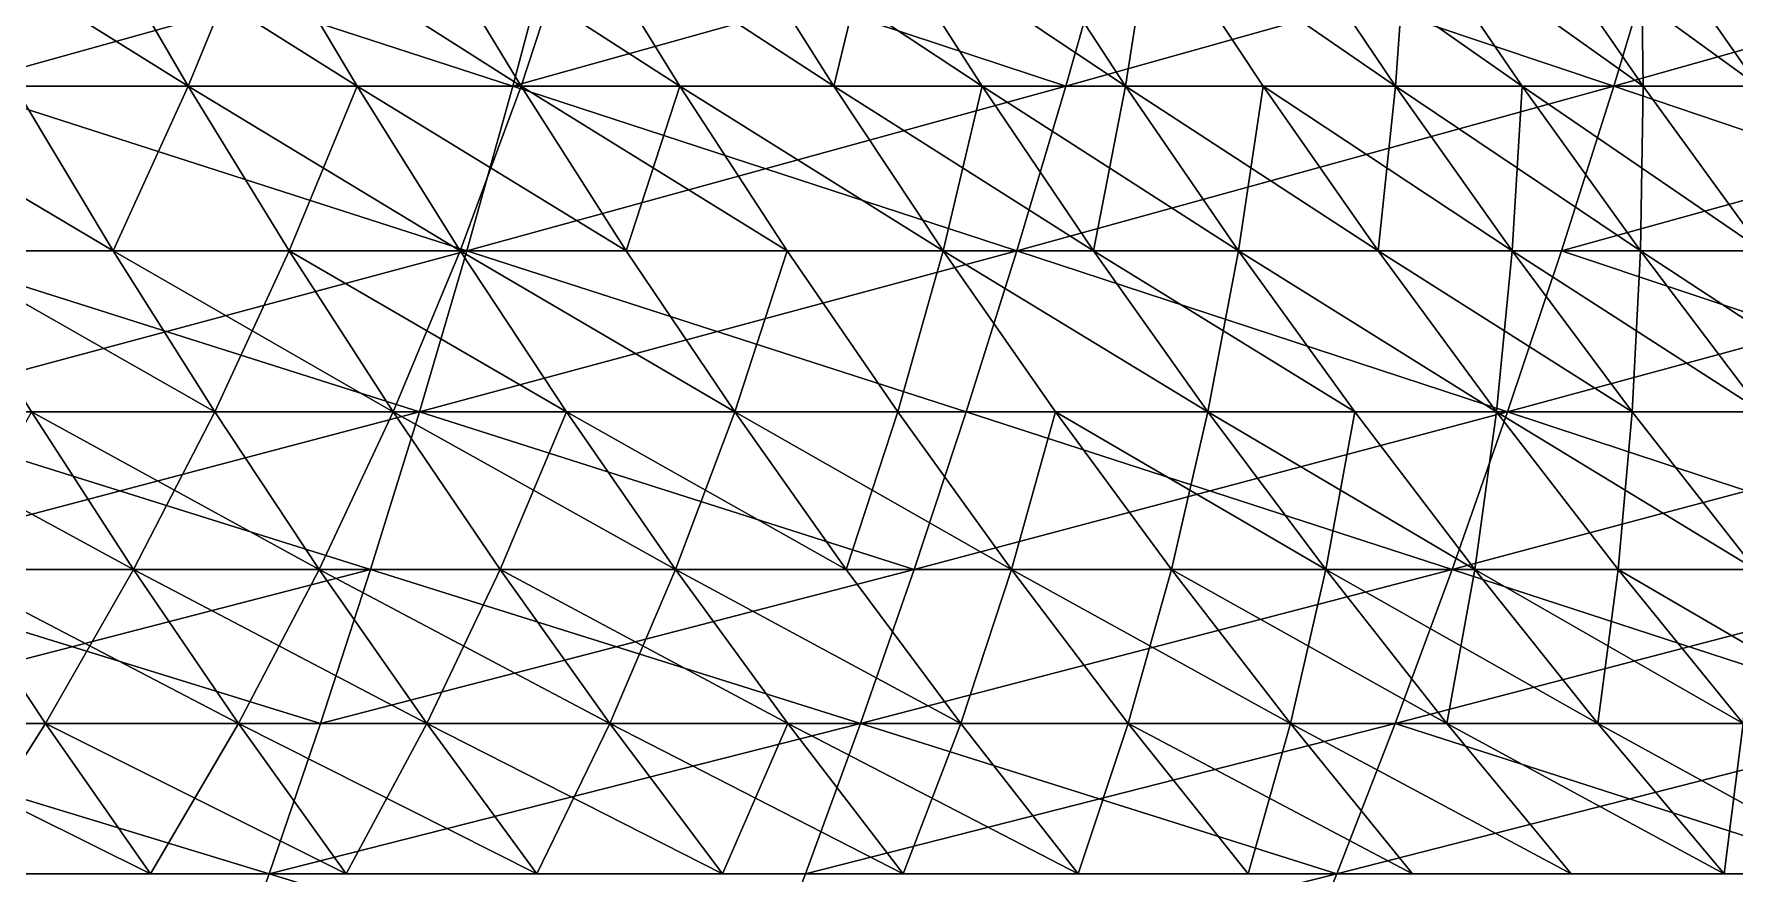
# Model space of a CAD drawing. Header units: millimetres. Extents: x -3250 to 6200, y -3250 to 3250.
# Drawn here: x 4516.2 to 4675.8, y -572.7 to -493.9 of the extents above; entities that cross this region are included whole.
import ezdxf

# ---------------------------------------------------------------- set-up
doc = ezdxf.new("R2010")
doc.units = ezdxf.units.MM
doc.header["$MEASUREMENT"] = 0
doc.layers.add('MESH_3D', color=2, linetype='CONTINUOUS')

msp = doc.modelspace()

# ---------------------------------------------------------------- linework, layer by layer
at = {"layer": 'MESH_3D'}
for points in [[(4505.41, -483.04, 2145.47), (4530.69, -498.79, 2155.16), (4521.51, -483.04, 2163.26)], [(4514.38, -498.79, 2137.15), (4530.69, -498.79, 2155.16), (4505.41, -483.04, 2145.47)], [(4530.69, -498.79, 24544.84), (4505.41, -483.04, 24554.53), (4521.51, -483.04, 24536.74)], [(4530.69, -498.79, 24544.84), (4514.38, -498.79, 24562.85), (4505.41, -483.04, 24554.53)], [(4512.68, -483.04, 678.82), (4561.15, -498.79, 708.75), (4508.78, -498.79, 690.42)], [(4565.34, -483.04, 26002.76), (4512.68, -483.04, 26021.18), (4508.78, -498.79, 26009.58)], [(4565.34, -483.04, 26002.76), (4508.78, -498.79, 26009.58), (4561.15, -498.79, 25991.25)], [(4512.68, -483.04, 678.82), (4565.34, -483.04, 697.24), (4561.15, -498.79, 708.75)], [(4530.69, -498.79, 2155.16), (4537.16, -483.04, 2181.45), (4521.51, -483.04, 2163.26)], [(4546.54, -498.79, 24526.42), (4521.51, -483.04, 24536.74), (4537.16, -483.04, 24518.55)], [(4546.54, -498.79, 24526.42), (4530.69, -498.79, 24544.84), (4521.51, -483.04, 24536.74)], [(4530.69, -498.79, 2155.16), (4546.54, -498.79, 2173.58), (4537.16, -483.04, 2181.45)], [(4537.16, -483.04, 2181.45), (4561.92, -498.79, 2192.39), (4552.35, -483.04, 2200.02)], [(4546.54, -498.79, 2173.58), (4561.92, -498.79, 2192.39), (4537.16, -483.04, 2181.45)], [(4561.92, -498.79, 24507.61), (4537.16, -483.04, 24518.55), (4552.35, -483.04, 24499.98)], [(4561.92, -498.79, 24507.61), (4546.54, -498.79, 24526.42), (4537.16, -483.04, 24518.55)], [(4561.92, -498.79, 2192.39), (4567.08, -483.04, 2218.96), (4552.35, -483.04, 2200.02)], [(4576.83, -498.79, 24488.43), (4561.92, -498.79, 24507.61), (4552.35, -483.04, 24499.98)], [(4576.83, -498.79, 24488.43), (4552.35, -483.04, 24499.98), (4567.08, -483.04, 24481.04)], [(4561.15, -498.79, 708.75), (4617.53, -483.04, 716.98), (4613.05, -498.79, 728.37)], [(4565.34, -483.04, 697.24), (4617.53, -483.04, 716.98), (4561.15, -498.79, 708.75)], [(4613.05, -498.79, 25971.63), (4565.34, -483.04, 26002.76), (4561.15, -498.79, 25991.25)], [(4561.92, -498.79, 2192.39), (4576.83, -498.79, 2211.57), (4567.08, -483.04, 2218.96)], [(4617.53, -483.04, 25983.02), (4565.34, -483.04, 26002.76), (4613.05, -498.79, 25971.63)], [(4567.08, -483.04, 2218.96), (4591.26, -498.79, 2231.12), (4581.32, -483.04, 2238.27)], [(4576.83, -498.79, 2211.57), (4591.26, -498.79, 2231.12), (4567.08, -483.04, 2218.96)], [(4591.26, -498.79, 24468.88), (4567.08, -483.04, 24481.04), (4581.32, -483.04, 24461.73)], [(4591.26, -498.79, 24468.88), (4576.83, -498.79, 24488.43), (4567.08, -483.04, 24481.04)], [(4591.26, -498.79, 2231.12), (4595.08, -483.04, 2257.92), (4581.32, -483.04, 2238.27)], [(4605.2, -498.79, 24448.98), (4591.26, -498.79, 24468.88), (4581.32, -483.04, 24461.73)], [(4605.2, -498.79, 24448.98), (4581.32, -483.04, 24461.73), (4595.08, -483.04, 24442.08)], [(4591.26, -498.79, 2231.12), (4605.2, -498.79, 2251.02), (4595.08, -483.04, 2257.92)], [(4595.08, -483.04, 2257.92), (4618.63, -498.79, 2271.27), (4608.35, -483.04, 2277.91)], [(4605.2, -498.79, 2251.02), (4618.63, -498.79, 2271.27), (4595.08, -483.04, 2257.92)], [(4618.63, -498.79, 24428.73), (4595.08, -483.04, 24442.08), (4608.35, -483.04, 24422.09)], [(4618.63, -498.79, 24428.73), (4605.2, -498.79, 24448.98), (4595.08, -483.04, 24442.08)], [(4618.63, -498.79, 2271.27), (4621.12, -483.04, 2298.23), (4608.35, -483.04, 2277.91)], [(4621.12, -483.04, 24401.77), (4618.63, -498.79, 24428.73), (4608.35, -483.04, 24422.09)], [(4617.53, -483.04, 716.98), (4664.45, -498.79, 749.29), (4613.05, -498.79, 728.37)], [(4669.2, -483.04, 25961.99), (4617.53, -483.04, 25983.02), (4613.05, -498.79, 25971.63)], [(4669.2, -483.04, 25961.99), (4613.05, -498.79, 25971.63), (4664.45, -498.79, 25950.71)], [(4617.53, -483.04, 716.98), (4669.2, -483.04, 738.01), (4664.45, -498.79, 749.29)], [(4618.63, -498.79, 2271.27), (4631.56, -498.79, 2291.84), (4621.12, -483.04, 2298.23)], [(4631.56, -498.79, 24408.16), (4618.63, -498.79, 24428.73), (4621.12, -483.04, 24401.77)], [(4621.12, -483.04, 2298.23), (4643.97, -498.79, 2312.73), (4633.37, -483.04, 2318.85)], [(4631.56, -498.79, 2291.84), (4643.97, -498.79, 2312.73), (4621.12, -483.04, 2298.23)], [(4643.97, -498.79, 24387.27), (4621.12, -483.04, 24401.77), (4633.37, -483.04, 24381.15)], [(4643.97, -498.79, 24387.27), (4631.56, -498.79, 24408.16), (4621.12, -483.04, 24401.77)], [(4643.97, -498.79, 2312.73), (4645.11, -483.04, 2339.78), (4633.37, -483.04, 2318.85)], [(4655.86, -498.79, 24366.08), (4633.37, -483.04, 24381.15), (4645.11, -483.04, 24360.22)], [(4655.86, -498.79, 24366.08), (4643.97, -498.79, 24387.27), (4633.37, -483.04, 24381.15)], [(4643.97, -498.79, 2312.73), (4655.86, -498.79, 2333.92), (4645.11, -483.04, 2339.78)], [(4645.11, -483.04, 2339.78), (4667.21, -498.79, 2355.41), (4656.32, -483.04, 2360.99)], [(4655.86, -498.79, 2333.92), (4667.21, -498.79, 2355.41), (4645.11, -483.04, 2339.78)], [(4667.21, -498.79, 24344.59), (4655.86, -498.79, 24366.08), (4645.11, -483.04, 24360.22)], [(4667.21, -498.79, 24344.59), (4645.11, -483.04, 24360.22), (4656.32, -483.04, 24339.01)], [(4667.21, -498.79, 2355.41), (4667, -483.04, 2382.48), (4656.32, -483.04, 2360.99)], [(4678.03, -498.79, 24322.83), (4656.32, -483.04, 24339.01), (4667, -483.04, 24317.52)], [(4678.03, -498.79, 24322.83), (4667.21, -498.79, 24344.59), (4656.32, -483.04, 24339.01)], [(4669.2, -483.04, 738.01), (4715.31, -498.79, 771.48), (4664.45, -498.79, 749.29)], [(4720.34, -483.04, 25939.68), (4669.2, -483.04, 25961.99), (4664.45, -498.79, 25950.71)], [(4720.34, -483.04, 25939.68), (4664.45, -498.79, 25950.71), (4715.31, -498.79, 25928.52)], [(4678.03, -498.79, 2377.17), (4677.14, -483.04, 2404.22), (4667, -483.04, 2382.48)], [(4667.21, -498.79, 2355.41), (4678.03, -498.79, 2377.17), (4667, -483.04, 2382.48)], [(4688.29, -498.79, 24300.81), (4667, -483.04, 24317.52), (4677.14, -483.04, 24295.78)], [(4688.29, -498.79, 24300.81), (4678.03, -498.79, 24322.83), (4667, -483.04, 24317.52)], [(4669.2, -483.04, 738.01), (4720.34, -483.04, 760.32), (4715.31, -498.79, 771.48)], [(4523.64, -514.23, 24571.44), (4497.64, -498.79, 24580.46), (4514.38, -498.79, 24562.85)], [(4523.64, -514.23, 24571.44), (4506.68, -514.23, 24589.27), (4497.64, -498.79, 24580.46)], [(4508.78, -498.79, 690.42), (4556.83, -514.23, 720.61), (4504.76, -514.23, 702.39)], [(4556.83, -514.23, 25979.39), (4508.78, -498.79, 26009.58), (4504.76, -514.23, 25997.61)], [(4506.68, -514.23, 2110.73), (4523.64, -514.23, 2128.56), (4514.38, -498.79, 2137.15)], [(4508.78, -498.79, 690.42), (4561.15, -498.79, 708.75), (4556.83, -514.23, 720.61)], [(4561.15, -498.79, 25991.25), (4508.78, -498.79, 26009.58), (4556.83, -514.23, 25979.39)], [(4523.64, -514.23, 2128.56), (4530.69, -498.79, 2155.16), (4514.38, -498.79, 2137.15)], [(4530.69, -498.79, 24544.84), (4523.64, -514.23, 24571.44), (4514.38, -498.79, 24562.85)], [(4523.64, -514.23, 2128.56), (4540.16, -514.23, 2146.81), (4530.69, -498.79, 2155.16)], [(4540.16, -514.23, 24553.19), (4523.64, -514.23, 24571.44), (4530.69, -498.79, 24544.84)], [(4540.16, -514.23, 2146.81), (4546.54, -498.79, 2173.58), (4530.69, -498.79, 2155.16)], [(4556.21, -514.23, 24534.54), (4540.16, -514.23, 24553.19), (4530.69, -498.79, 24544.84)], [(4556.21, -514.23, 24534.54), (4530.69, -498.79, 24544.84), (4546.54, -498.79, 24526.42)], [(4540.16, -514.23, 2146.81), (4556.21, -514.23, 2165.46), (4546.54, -498.79, 2173.58)], [(4556.21, -514.23, 2165.46), (4561.92, -498.79, 2192.39), (4546.54, -498.79, 2173.58)], [(4571.8, -514.23, 24515.49), (4556.21, -514.23, 24534.54), (4546.54, -498.79, 24526.42)], [(4571.8, -514.23, 24515.49), (4546.54, -498.79, 24526.42), (4561.92, -498.79, 24507.61)], [(4556.21, -514.23, 2165.46), (4571.8, -514.23, 2184.51), (4561.92, -498.79, 2192.39)], [(4561.15, -498.79, 708.75), (4608.44, -514.23, 740.13), (4556.83, -514.23, 720.61)], [(4613.05, -498.79, 25971.63), (4556.83, -514.23, 25979.39), (4608.44, -514.23, 25959.87)], [(4613.05, -498.79, 25971.63), (4561.15, -498.79, 25991.25), (4556.83, -514.23, 25979.39)], [(4561.15, -498.79, 708.75), (4613.05, -498.79, 728.37), (4608.44, -514.23, 740.13)], [(4571.8, -514.23, 2184.51), (4576.83, -498.79, 2211.57), (4561.92, -498.79, 2192.39)], [(4586.9, -514.23, 24496.05), (4561.92, -498.79, 24507.61), (4576.83, -498.79, 24488.43)], [(4586.9, -514.23, 24496.05), (4571.8, -514.23, 24515.49), (4561.92, -498.79, 24507.61)], [(4571.8, -514.23, 2184.51), (4586.9, -514.23, 2203.95), (4576.83, -498.79, 2211.57)], [(4576.83, -498.79, 2211.57), (4601.52, -514.23, 2223.75), (4591.26, -498.79, 2231.12)], [(4586.9, -514.23, 2203.95), (4601.52, -514.23, 2223.75), (4576.83, -498.79, 2211.57)], [(4601.52, -514.23, 24476.25), (4576.83, -498.79, 24488.43), (4591.26, -498.79, 24468.88)], [(4601.52, -514.23, 24476.25), (4586.9, -514.23, 24496.05), (4576.83, -498.79, 24488.43)], [(4601.52, -514.23, 2223.75), (4605.2, -498.79, 2251.02), (4591.26, -498.79, 2231.12)], [(4615.63, -514.23, 24456.09), (4591.26, -498.79, 24468.88), (4605.2, -498.79, 24448.98)], [(4615.63, -514.23, 24456.09), (4601.52, -514.23, 24476.25), (4591.26, -498.79, 24468.88)], [(4601.52, -514.23, 2223.75), (4615.63, -514.23, 2243.91), (4605.2, -498.79, 2251.02)], [(4605.2, -498.79, 2251.02), (4629.24, -514.23, 2264.42), (4618.63, -498.79, 2271.27)], [(4615.63, -514.23, 2243.91), (4629.24, -514.23, 2264.42), (4605.2, -498.79, 2251.02)], [(4618.63, -498.79, 24428.73), (4615.63, -514.23, 24456.09), (4605.2, -498.79, 24448.98)], [(4608.44, -514.23, 740.13), (4664.45, -498.79, 749.29), (4659.54, -514.23, 760.92)], [(4613.05, -498.79, 728.37), (4664.45, -498.79, 749.29), (4608.44, -514.23, 740.13)], [(4664.45, -498.79, 25950.71), (4613.05, -498.79, 25971.63), (4608.44, -514.23, 25959.87)], [(4664.45, -498.79, 25950.71), (4608.44, -514.23, 25959.87), (4659.54, -514.23, 25939.08)], [(4629.24, -514.23, 24435.58), (4615.63, -514.23, 24456.09), (4618.63, -498.79, 24428.73)], [(4629.24, -514.23, 2264.42), (4631.56, -498.79, 2291.84), (4618.63, -498.79, 2271.27)], [(4642.34, -514.23, 24414.74), (4629.24, -514.23, 24435.58), (4618.63, -498.79, 24428.73)], [(4642.34, -514.23, 24414.74), (4618.63, -498.79, 24428.73), (4631.56, -498.79, 24408.16)], [(4629.24, -514.23, 2264.42), (4642.34, -514.23, 2285.26), (4631.56, -498.79, 2291.84)], [(4642.34, -514.23, 2285.26), (4643.97, -498.79, 2312.73), (4631.56, -498.79, 2291.84)], [(4654.91, -514.23, 24393.58), (4642.34, -514.23, 24414.74), (4631.56, -498.79, 24408.16)], [(4654.91, -514.23, 24393.58), (4631.56, -498.79, 24408.16), (4643.97, -498.79, 24387.27)], [(4642.34, -514.23, 2285.26), (4654.91, -514.23, 2306.42), (4643.97, -498.79, 2312.73)], [(4654.91, -514.23, 2306.42), (4655.86, -498.79, 2333.92), (4643.97, -498.79, 2312.73)], [(4666.95, -514.23, 24372.12), (4643.97, -498.79, 24387.27), (4655.86, -498.79, 24366.08)], [(4666.95, -514.23, 24372.12), (4654.91, -514.23, 24393.58), (4643.97, -498.79, 24387.27)], [(4654.91, -514.23, 2306.42), (4666.95, -514.23, 2327.88), (4655.86, -498.79, 2333.92)], [(4666.95, -514.23, 2327.88), (4667.21, -498.79, 2355.41), (4655.86, -498.79, 2333.92)], [(4678.45, -514.23, 24350.35), (4666.95, -514.23, 24372.12), (4655.86, -498.79, 24366.08)], [(4678.45, -514.23, 24350.35), (4655.86, -498.79, 24366.08), (4667.21, -498.79, 24344.59)], [(4664.45, -498.79, 749.29), (4710.11, -514.23, 782.99), (4659.54, -514.23, 760.92)], [(4715.31, -498.79, 25928.52), (4659.54, -514.23, 25939.08), (4710.11, -514.23, 25917.01)], [(4715.31, -498.79, 25928.52), (4664.45, -498.79, 25950.71), (4659.54, -514.23, 25939.08)], [(4664.45, -498.79, 749.29), (4715.31, -498.79, 771.48), (4710.11, -514.23, 782.99)], [(4666.95, -514.23, 2327.88), (4678.45, -514.23, 2349.65), (4667.21, -498.79, 2355.41)], [(4678.45, -514.23, 2349.65), (4678.03, -498.79, 2377.17), (4667.21, -498.79, 2355.41)], [(4678.03, -498.79, 24322.83), (4678.45, -514.23, 24350.35), (4667.21, -498.79, 24344.59)], [(4504.76, -514.23, 702.39), (4552.38, -529.35, 732.84), (4500.61, -529.35, 714.73)], [(4556.83, -514.23, 25979.39), (4504.76, -514.23, 25997.61), (4500.61, -529.35, 25985.27)], [(4556.83, -514.23, 25979.39), (4500.61, -529.35, 25985.27), (4552.38, -529.35, 25967.16)], [(4504.76, -514.23, 702.39), (4556.83, -514.23, 720.61), (4552.38, -529.35, 732.84)], [(4506.68, -514.23, 2110.73), (4533.18, -529.35, 2119.71), (4523.64, -514.23, 2128.56)], [(4515.99, -529.35, 2101.64), (4533.18, -529.35, 2119.71), (4506.68, -514.23, 2110.73)], [(4533.18, -529.35, 24580.29), (4506.68, -514.23, 24589.27), (4523.64, -514.23, 24571.44)], [(4533.18, -529.35, 24580.29), (4515.99, -529.35, 24598.36), (4506.68, -514.23, 24589.27)], [(4523.64, -514.23, 2128.56), (4549.91, -529.35, 2138.2), (4540.16, -514.23, 2146.81)], [(4533.18, -529.35, 2119.71), (4549.91, -529.35, 2138.2), (4523.64, -514.23, 2128.56)], [(4540.16, -514.23, 24553.19), (4533.18, -529.35, 24580.29), (4523.64, -514.23, 24571.44)], [(4549.91, -529.35, 24561.8), (4533.18, -529.35, 24580.29), (4540.16, -514.23, 24553.19)], [(4549.91, -529.35, 2138.2), (4556.21, -514.23, 2165.46), (4540.16, -514.23, 2146.81)], [(4566.18, -529.35, 24542.9), (4540.16, -514.23, 24553.19), (4556.21, -514.23, 24534.54)], [(4566.18, -529.35, 24542.9), (4549.91, -529.35, 24561.8), (4540.16, -514.23, 24553.19)], [(4549.91, -529.35, 2138.2), (4566.18, -529.35, 2157.1), (4556.21, -514.23, 2165.46)], [(4552.38, -529.35, 732.84), (4608.44, -514.23, 740.13), (4603.69, -529.35, 752.24)], [(4556.83, -514.23, 720.61), (4608.44, -514.23, 740.13), (4552.38, -529.35, 732.84)], [(4603.69, -529.35, 25947.76), (4556.83, -514.23, 25979.39), (4552.38, -529.35, 25967.16)], [(4556.21, -514.23, 2165.46), (4581.97, -529.35, 2176.4), (4571.8, -514.23, 2184.51)], [(4566.18, -529.35, 2157.1), (4581.97, -529.35, 2176.4), (4556.21, -514.23, 2165.46)], [(4581.97, -529.35, 24523.6), (4566.18, -529.35, 24542.9), (4556.21, -514.23, 24534.54)], [(4581.97, -529.35, 24523.6), (4556.21, -514.23, 24534.54), (4571.8, -514.23, 24515.49)], [(4608.44, -514.23, 25959.87), (4556.83, -514.23, 25979.39), (4603.69, -529.35, 25947.76)], [(4581.97, -529.35, 2176.4), (4586.9, -514.23, 2203.95), (4571.8, -514.23, 2184.51)], [(4586.9, -514.23, 24496.05), (4581.97, -529.35, 24523.6), (4571.8, -514.23, 24515.49)], [(4581.97, -529.35, 2176.4), (4597.27, -529.35, 2196.09), (4586.9, -514.23, 2203.95)], [(4597.27, -529.35, 24503.91), (4581.97, -529.35, 24523.6), (4586.9, -514.23, 24496.05)], [(4597.27, -529.35, 2196.09), (4601.52, -514.23, 2223.75), (4586.9, -514.23, 2203.95)], [(4601.52, -514.23, 24476.25), (4597.27, -529.35, 24503.91), (4586.9, -514.23, 24496.05)], [(4597.27, -529.35, 2196.09), (4612.08, -529.35, 2216.15), (4601.52, -514.23, 2223.75)], [(4612.08, -529.35, 24483.85), (4597.27, -529.35, 24503.91), (4601.52, -514.23, 24476.25)], [(4601.52, -514.23, 2223.75), (4626.38, -529.35, 2236.58), (4615.63, -514.23, 2243.91)], [(4612.08, -529.35, 2216.15), (4626.38, -529.35, 2236.58), (4601.52, -514.23, 2223.75)], [(4626.38, -529.35, 24463.42), (4601.52, -514.23, 24476.25), (4615.63, -514.23, 24456.09)], [(4626.38, -529.35, 24463.42), (4612.08, -529.35, 24483.85), (4601.52, -514.23, 24476.25)], [(4608.44, -514.23, 740.13), (4654.49, -529.35, 772.91), (4603.69, -529.35, 752.24)], [(4654.49, -529.35, 25927.09), (4608.44, -514.23, 25959.87), (4603.69, -529.35, 25947.76)], [(4608.44, -514.23, 740.13), (4659.54, -514.23, 760.92), (4654.49, -529.35, 772.91)], [(4659.54, -514.23, 25939.08), (4608.44, -514.23, 25959.87), (4654.49, -529.35, 25927.09)], [(4615.63, -514.23, 2243.91), (4640.17, -529.35, 2257.36), (4629.24, -514.23, 2264.42)], [(4626.38, -529.35, 2236.58), (4640.17, -529.35, 2257.36), (4615.63, -514.23, 2243.91)], [(4629.24, -514.23, 24435.58), (4626.38, -529.35, 24463.42), (4615.63, -514.23, 24456.09)], [(4640.17, -529.35, 24442.64), (4626.38, -529.35, 24463.42), (4629.24, -514.23, 24435.58)], [(4629.24, -514.23, 2264.42), (4653.44, -529.35, 2278.47), (4642.34, -514.23, 2285.26)], [(4640.17, -529.35, 2257.36), (4653.44, -529.35, 2278.47), (4629.24, -514.23, 2264.42)], [(4653.44, -529.35, 24421.53), (4640.17, -529.35, 24442.64), (4629.24, -514.23, 24435.58)], [(4653.44, -529.35, 24421.53), (4629.24, -514.23, 24435.58), (4642.34, -514.23, 24414.74)], [(4653.44, -529.35, 2278.47), (4654.91, -514.23, 2306.42), (4642.34, -514.23, 2285.26)], [(4666.18, -529.35, 24400.09), (4642.34, -514.23, 24414.74), (4654.91, -514.23, 24393.58)], [(4666.18, -529.35, 24400.09), (4653.44, -529.35, 24421.53), (4642.34, -514.23, 24414.74)], [(4653.44, -529.35, 2278.47), (4666.18, -529.35, 2299.91), (4654.91, -514.23, 2306.42)], [(4659.54, -514.23, 760.92), (4704.76, -529.35, 794.85), (4654.49, -529.35, 772.91)], [(4710.11, -514.23, 25917.01), (4659.54, -514.23, 25939.08), (4654.49, -529.35, 25927.09)], [(4710.11, -514.23, 25917.01), (4654.49, -529.35, 25927.09), (4704.76, -529.35, 25905.15)], [(4666.18, -529.35, 2299.91), (4666.95, -514.23, 2327.88), (4654.91, -514.23, 2306.42)], [(4678.38, -529.35, 24378.34), (4666.18, -529.35, 24400.09), (4654.91, -514.23, 24393.58)], [(4678.38, -529.35, 24378.34), (4654.91, -514.23, 24393.58), (4666.95, -514.23, 24372.12)], [(4659.54, -514.23, 760.92), (4710.11, -514.23, 782.99), (4704.76, -529.35, 794.85)], [(4666.18, -529.35, 2299.91), (4678.38, -529.35, 2321.66), (4666.95, -514.23, 2327.88)], [(4666.95, -514.23, 2327.88), (4690.03, -529.35, 2343.71), (4678.45, -514.23, 2349.65)], [(4678.38, -529.35, 2321.66), (4690.03, -529.35, 2343.71), (4666.95, -514.23, 2327.88)], [(4690.03, -529.35, 24356.29), (4666.95, -514.23, 24372.12), (4678.45, -514.23, 24350.35)], [(4690.03, -529.35, 24356.29), (4678.38, -529.35, 24378.34), (4666.95, -514.23, 24372.12)], [(4500.61, -529.35, 714.73), (4547.81, -544.14, 745.42), (4496.35, -544.14, 727.41)], [(4552.38, -529.35, 25967.16), (4500.61, -529.35, 25985.27), (4496.35, -544.14, 25972.59)], [(4552.38, -529.35, 25967.16), (4496.35, -544.14, 25972.59), (4547.81, -544.14, 25954.58)], [(4525.57, -544.14, 24607.7), (4507.7, -544.14, 24625.57), (4498.36, -529.35, 24615.99)], [(4525.57, -544.14, 24607.7), (4498.36, -529.35, 24615.99), (4515.99, -529.35, 24598.36)], [(4500.61, -529.35, 714.73), (4552.38, -529.35, 732.84), (4547.81, -544.14, 745.42)], [(4507.7, -544.14, 2074.43), (4525.57, -544.14, 2092.3), (4515.99, -529.35, 2101.64)], [(4525.57, -544.14, 2092.3), (4533.18, -529.35, 2119.71), (4515.99, -529.35, 2101.64)], [(4542.99, -544.14, 24589.39), (4515.99, -529.35, 24598.36), (4533.18, -529.35, 24580.29)], [(4542.99, -544.14, 24589.39), (4525.57, -544.14, 24607.7), (4515.99, -529.35, 24598.36)], [(4525.57, -544.14, 2092.3), (4542.99, -544.14, 2110.61), (4533.18, -529.35, 2119.71)], [(4542.99, -544.14, 2110.61), (4549.91, -529.35, 2138.2), (4533.18, -529.35, 2119.71)], [(4549.91, -529.35, 24561.8), (4542.99, -544.14, 24589.39), (4533.18, -529.35, 24580.29)], [(4542.99, -544.14, 2110.61), (4559.95, -544.14, 2129.34), (4549.91, -529.35, 2138.2)], [(4559.95, -544.14, 24570.66), (4542.99, -544.14, 24589.39), (4549.91, -529.35, 24561.8)], [(4552.38, -529.35, 732.84), (4598.8, -544.14, 764.7), (4547.81, -544.14, 745.42)], [(4598.8, -544.14, 25935.3), (4552.38, -529.35, 25967.16), (4547.81, -544.14, 25954.58)], [(4559.95, -544.14, 2129.34), (4566.18, -529.35, 2157.1), (4549.91, -529.35, 2138.2)], [(4576.43, -544.14, 24551.5), (4549.91, -529.35, 24561.8), (4566.18, -529.35, 24542.9)], [(4576.43, -544.14, 24551.5), (4559.95, -544.14, 24570.66), (4549.91, -529.35, 24561.8)], [(4552.38, -529.35, 732.84), (4603.69, -529.35, 752.24), (4598.8, -544.14, 764.7)], [(4603.69, -529.35, 25947.76), (4552.38, -529.35, 25967.16), (4598.8, -544.14, 25935.3)], [(4559.95, -544.14, 2129.34), (4576.43, -544.14, 2148.5), (4566.18, -529.35, 2157.1)], [(4576.43, -544.14, 2148.5), (4581.97, -529.35, 2176.4), (4566.18, -529.35, 2157.1)], [(4592.43, -544.14, 24531.94), (4576.43, -544.14, 24551.5), (4566.18, -529.35, 24542.9)], [(4592.43, -544.14, 24531.94), (4566.18, -529.35, 24542.9), (4581.97, -529.35, 24523.6)], [(4576.43, -544.14, 2148.5), (4592.43, -544.14, 2168.06), (4581.97, -529.35, 2176.4)], [(4592.43, -544.14, 2168.06), (4597.27, -529.35, 2196.09), (4581.97, -529.35, 2176.4)], [(4607.94, -544.14, 24511.99), (4581.97, -529.35, 24523.6), (4597.27, -529.35, 24503.91)], [(4607.94, -544.14, 24511.99), (4592.43, -544.14, 24531.94), (4581.97, -529.35, 24523.6)], [(4592.43, -544.14, 2168.06), (4607.94, -544.14, 2188.01), (4597.27, -529.35, 2196.09)], [(4607.94, -544.14, 2188.01), (4612.08, -529.35, 2216.15), (4597.27, -529.35, 2196.09)], [(4612.08, -529.35, 24483.85), (4607.94, -544.14, 24511.99), (4597.27, -529.35, 24503.91)], [(4598.8, -544.14, 764.7), (4654.49, -529.35, 772.91), (4649.29, -544.14, 785.25)], [(4603.69, -529.35, 752.24), (4654.49, -529.35, 772.91), (4598.8, -544.14, 764.7)], [(4649.29, -544.14, 25914.75), (4603.69, -529.35, 25947.76), (4598.8, -544.14, 25935.3)], [(4654.49, -529.35, 25927.09), (4603.69, -529.35, 25947.76), (4649.29, -544.14, 25914.75)], [(4607.94, -544.14, 2188.01), (4622.95, -544.14, 2208.34), (4612.08, -529.35, 2216.15)], [(4622.95, -544.14, 24491.66), (4607.94, -544.14, 24511.99), (4612.08, -529.35, 24483.85)], [(4622.95, -544.14, 2208.34), (4626.38, -529.35, 2236.58), (4612.08, -529.35, 2216.15)], [(4637.44, -544.14, 24470.96), (4622.95, -544.14, 24491.66), (4612.08, -529.35, 24483.85)], [(4637.44, -544.14, 24470.96), (4612.08, -529.35, 24483.85), (4626.38, -529.35, 24463.42)], [(4622.95, -544.14, 2208.34), (4637.44, -544.14, 2229.04), (4626.38, -529.35, 2236.58)], [(4637.44, -544.14, 2229.04), (4640.17, -529.35, 2257.36), (4626.38, -529.35, 2236.58)], [(4651.42, -544.14, 24449.9), (4637.44, -544.14, 24470.96), (4626.38, -529.35, 24463.42)], [(4651.42, -544.14, 24449.9), (4626.38, -529.35, 24463.42), (4640.17, -529.35, 24442.64)], [(4637.44, -544.14, 2229.04), (4651.42, -544.14, 2250.1), (4640.17, -529.35, 2257.36)], [(4651.42, -544.14, 2250.1), (4653.44, -529.35, 2278.47), (4640.17, -529.35, 2257.36)], [(4653.44, -529.35, 24421.53), (4651.42, -544.14, 24449.9), (4640.17, -529.35, 24442.64)], [(4654.49, -529.35, 772.91), (4699.26, -544.14, 807.05), (4649.29, -544.14, 785.25)], [(4704.76, -529.35, 25905.15), (4654.49, -529.35, 25927.09), (4649.29, -544.14, 25914.75)], [(4704.76, -529.35, 25905.15), (4649.29, -544.14, 25914.75), (4699.26, -544.14, 25892.95)], [(4651.42, -544.14, 2250.1), (4664.86, -544.14, 2271.49), (4653.44, -529.35, 2278.47)], [(4664.86, -544.14, 24428.51), (4651.42, -544.14, 24449.9), (4653.44, -529.35, 24421.53)], [(4664.86, -544.14, 2271.49), (4666.18, -529.35, 2299.91), (4653.44, -529.35, 2278.47)], [(4677.77, -544.14, 24406.78), (4653.44, -529.35, 24421.53), (4666.18, -529.35, 24400.09)], [(4677.77, -544.14, 24406.78), (4664.86, -544.14, 24428.51), (4653.44, -529.35, 24421.53)], [(4654.49, -529.35, 772.91), (4704.76, -529.35, 794.85), (4699.26, -544.14, 807.05)], [(4664.86, -544.14, 2271.49), (4677.77, -544.14, 2293.22), (4666.18, -529.35, 2299.91)], [(4677.77, -544.14, 2293.22), (4678.38, -529.35, 2321.66), (4666.18, -529.35, 2299.91)], [(4678.38, -529.35, 24378.34), (4677.77, -544.14, 24406.78), (4666.18, -529.35, 24400.09)], [(4496.35, -544.14, 727.41), (4543.1, -558.59, 758.34), (4491.97, -558.59, 740.44)], [(4547.81, -544.14, 25954.58), (4491.97, -558.59, 25959.56), (4543.1, -558.59, 25941.66)], [(4547.81, -544.14, 25954.58), (4496.35, -544.14, 25972.59), (4491.97, -558.59, 25959.56)], [(4496.35, -544.14, 727.41), (4547.81, -544.14, 745.42), (4543.1, -558.59, 758.34)], [(4498.75, -558.59, 2046.93), (4517.3, -558.59, 2064.59), (4507.7, -544.14, 2074.43)], [(4517.3, -558.59, 24635.41), (4498.75, -558.59, 24653.07), (4507.7, -544.14, 24625.57)], [(4517.3, -558.59, 2064.59), (4525.57, -544.14, 2092.3), (4507.7, -544.14, 2074.43)], [(4535.41, -558.59, 24617.3), (4507.7, -544.14, 24625.57), (4525.57, -544.14, 24607.7)], [(4535.41, -558.59, 24617.3), (4517.3, -558.59, 24635.41), (4507.7, -544.14, 24625.57)], [(4517.3, -558.59, 2064.59), (4535.41, -558.59, 2082.7), (4525.57, -544.14, 2092.3)], [(4535.41, -558.59, 2082.7), (4542.99, -544.14, 2110.61), (4525.57, -544.14, 2092.3)], [(4553.07, -558.59, 24598.75), (4525.57, -544.14, 24607.7), (4542.99, -544.14, 24589.39)], [(4553.07, -558.59, 24598.75), (4535.41, -558.59, 24617.3), (4525.57, -544.14, 24607.7)], [(4535.41, -558.59, 2082.7), (4553.07, -558.59, 2101.25), (4542.99, -544.14, 2110.61)], [(4553.07, -558.59, 2101.25), (4559.95, -544.14, 2129.34), (4542.99, -544.14, 2110.61)], [(4570.26, -558.59, 24579.75), (4553.07, -558.59, 24598.75), (4542.99, -544.14, 24589.39)], [(4570.26, -558.59, 24579.75), (4542.99, -544.14, 24589.39), (4559.95, -544.14, 24570.66)], [(4547.81, -544.14, 745.42), (4593.77, -558.59, 777.5), (4543.1, -558.59, 758.34)], [(4598.8, -544.14, 25935.3), (4547.81, -544.14, 25954.58), (4543.1, -558.59, 25941.66)], [(4598.8, -544.14, 25935.3), (4543.1, -558.59, 25941.66), (4593.77, -558.59, 25922.5)], [(4547.81, -544.14, 745.42), (4598.8, -544.14, 764.7), (4593.77, -558.59, 777.5)], [(4553.07, -558.59, 2101.25), (4570.26, -558.59, 2120.25), (4559.95, -544.14, 2129.34)], [(4570.26, -558.59, 2120.25), (4576.43, -544.14, 2148.5), (4559.95, -544.14, 2129.34)], [(4586.96, -558.59, 24560.34), (4570.26, -558.59, 24579.75), (4559.95, -544.14, 24570.66)], [(4586.96, -558.59, 24560.34), (4559.95, -544.14, 24570.66), (4576.43, -544.14, 24551.5)], [(4570.26, -558.59, 2120.25), (4586.96, -558.59, 2139.66), (4576.43, -544.14, 2148.5)], [(4576.43, -544.14, 2148.5), (4603.18, -558.59, 2159.48), (4592.43, -544.14, 2168.06)], [(4586.96, -558.59, 2139.66), (4603.18, -558.59, 2159.48), (4576.43, -544.14, 2148.5)], [(4603.18, -558.59, 24540.52), (4586.96, -558.59, 24560.34), (4576.43, -544.14, 24551.5)], [(4603.18, -558.59, 24540.52), (4576.43, -544.14, 24551.5), (4592.43, -544.14, 24531.94)], [(4603.18, -558.59, 2159.48), (4607.94, -544.14, 2188.01), (4592.43, -544.14, 2168.06)], [(4607.94, -544.14, 24511.99), (4603.18, -558.59, 24540.52), (4592.43, -544.14, 24531.94)], [(4593.77, -558.59, 777.5), (4649.29, -544.14, 785.25), (4643.95, -558.59, 797.91)], [(4598.8, -544.14, 764.7), (4649.29, -544.14, 785.25), (4593.77, -558.59, 777.5)], [(4649.29, -544.14, 25914.75), (4593.77, -558.59, 25922.5), (4643.95, -558.59, 25902.09)], [(4649.29, -544.14, 25914.75), (4598.8, -544.14, 25935.3), (4593.77, -558.59, 25922.5)], [(4603.18, -558.59, 2159.48), (4618.9, -558.59, 2179.71), (4607.94, -544.14, 2188.01)], [(4618.9, -558.59, 24520.29), (4603.18, -558.59, 24540.52), (4607.94, -544.14, 24511.99)], [(4618.9, -558.59, 2179.71), (4622.95, -544.14, 2208.34), (4607.94, -544.14, 2188.01)], [(4634.11, -558.59, 24499.68), (4618.9, -558.59, 24520.29), (4607.94, -544.14, 24511.99)], [(4634.11, -558.59, 24499.68), (4607.94, -544.14, 24511.99), (4622.95, -544.14, 24491.66)], [(4618.9, -558.59, 2179.71), (4634.11, -558.59, 2200.32), (4622.95, -544.14, 2208.34)], [(4634.11, -558.59, 2200.32), (4637.44, -544.14, 2229.04), (4622.95, -544.14, 2208.34)], [(4648.8, -558.59, 24478.7), (4622.95, -544.14, 24491.66), (4637.44, -544.14, 24470.96)], [(4648.8, -558.59, 24478.7), (4634.11, -558.59, 24499.68), (4622.95, -544.14, 24491.66)], [(4634.11, -558.59, 2200.32), (4648.8, -558.59, 2221.3), (4637.44, -544.14, 2229.04)], [(4648.8, -558.59, 2221.3), (4651.42, -544.14, 2250.1), (4637.44, -544.14, 2229.04)], [(4662.96, -558.59, 24457.36), (4637.44, -544.14, 24470.96), (4651.42, -544.14, 24449.9)], [(4662.96, -558.59, 24457.36), (4648.8, -558.59, 24478.7), (4637.44, -544.14, 24470.96)], [(4649.29, -544.14, 785.25), (4693.6, -558.59, 819.58), (4643.95, -558.59, 797.91)], [(4699.26, -544.14, 25892.95), (4649.29, -544.14, 25914.75), (4643.95, -558.59, 25902.09)], [(4699.26, -544.14, 25892.95), (4643.95, -558.59, 25902.09), (4693.6, -558.59, 25880.42)], [(4648.8, -558.59, 2221.3), (4662.96, -558.59, 2242.64), (4651.42, -544.14, 2250.1)], [(4649.29, -544.14, 785.25), (4699.26, -544.14, 807.05), (4693.6, -558.59, 819.58)], [(4662.96, -558.59, 2242.64), (4664.86, -544.14, 2271.49), (4651.42, -544.14, 2250.1)], [(4676.59, -558.59, 24435.67), (4662.96, -558.59, 24457.36), (4651.42, -544.14, 24449.9)], [(4676.59, -558.59, 24435.67), (4651.42, -544.14, 24449.9), (4664.86, -544.14, 24428.51)], [(4662.96, -558.59, 2242.64), (4676.59, -558.59, 2264.33), (4664.86, -544.14, 2271.49)], [(4676.59, -558.59, 2264.33), (4677.77, -544.14, 2293.22), (4664.86, -544.14, 2271.49)], [(4689.67, -558.59, 24413.65), (4664.86, -544.14, 24428.51), (4677.77, -544.14, 24406.78)], [(4689.67, -558.59, 24413.65), (4676.59, -558.59, 24435.67), (4664.86, -544.14, 24428.51)], [(4491.97, -558.59, 740.44), (4538.28, -572.69, 771.59), (4487.48, -572.69, 753.81)], [(4538.28, -572.69, 25928.41), (4491.97, -558.59, 25959.56), (4487.48, -572.69, 25946.19)], [(4491.97, -558.59, 740.44), (4543.1, -558.59, 758.34), (4538.28, -572.69, 771.59)], [(4543.1, -558.59, 25941.66), (4491.97, -558.59, 25959.56), (4538.28, -572.69, 25928.41)], [(4508.34, -572.69, 2036.59), (4517.3, -558.59, 2064.59), (4498.75, -558.59, 2046.93)], [(4527.15, -572.69, 24645.51), (4508.34, -572.69, 24663.41), (4498.75, -558.59, 24653.07)], [(4527.15, -572.69, 24645.51), (4498.75, -558.59, 24653.07), (4517.3, -558.59, 24635.41)], [(4508.34, -572.69, 2036.59), (4527.15, -572.69, 2054.49), (4517.3, -558.59, 2064.59)], [(4527.15, -572.69, 2054.49), (4535.41, -558.59, 2082.7), (4517.3, -558.59, 2064.59)], [(4545.51, -572.69, 24627.15), (4517.3, -558.59, 24635.41), (4535.41, -558.59, 24617.3)], [(4545.51, -572.69, 24627.15), (4527.15, -572.69, 24645.51), (4517.3, -558.59, 24635.41)], [(4527.15, -572.69, 2054.49), (4545.51, -572.69, 2072.85), (4535.41, -558.59, 2082.7)], [(4545.51, -572.69, 2072.85), (4553.07, -558.59, 2101.25), (4535.41, -558.59, 2082.7)], [(4563.41, -572.69, 24608.34), (4545.51, -572.69, 24627.15), (4535.41, -558.59, 24617.3)], [(4563.41, -572.69, 24608.34), (4535.41, -558.59, 24617.3), (4553.07, -558.59, 24598.75)], [(4538.28, -572.69, 771.59), (4593.77, -558.59, 777.5), (4588.62, -572.69, 790.63)], [(4543.1, -558.59, 758.34), (4593.77, -558.59, 777.5), (4538.28, -572.69, 771.59)], [(4593.77, -558.59, 25922.5), (4538.28, -572.69, 25928.41), (4588.62, -572.69, 25909.37)], [(4593.77, -558.59, 25922.5), (4543.1, -558.59, 25941.66), (4538.28, -572.69, 25928.41)], [(4545.51, -572.69, 2072.85), (4563.41, -572.69, 2091.66), (4553.07, -558.59, 2101.25)], [(4563.41, -572.69, 2091.66), (4570.26, -558.59, 2120.25), (4553.07, -558.59, 2101.25)], [(4580.83, -572.69, 24589.09), (4553.07, -558.59, 24598.75), (4570.26, -558.59, 24579.75)], [(4580.83, -572.69, 24589.09), (4563.41, -572.69, 24608.34), (4553.07, -558.59, 24598.75)], [(4563.41, -572.69, 2091.66), (4580.83, -572.69, 2110.91), (4570.26, -558.59, 2120.25)], [(4580.83, -572.69, 2110.91), (4586.96, -558.59, 2139.66), (4570.26, -558.59, 2120.25)], [(4597.77, -572.69, 24569.41), (4570.26, -558.59, 24579.75), (4586.96, -558.59, 24560.34)], [(4597.77, -572.69, 24569.41), (4580.83, -572.69, 24589.09), (4570.26, -558.59, 24579.75)], [(4580.83, -572.69, 2110.91), (4597.77, -572.69, 2130.59), (4586.96, -558.59, 2139.66)], [(4597.77, -572.69, 2130.59), (4603.18, -558.59, 2159.48), (4586.96, -558.59, 2139.66)], [(4614.21, -572.69, 24549.31), (4586.96, -558.59, 24560.34), (4603.18, -558.59, 24540.52)], [(4614.21, -572.69, 24549.31), (4597.77, -572.69, 24569.41), (4586.96, -558.59, 24560.34)], [(4593.77, -558.59, 777.5), (4638.47, -572.69, 810.91), (4588.62, -572.69, 790.63)], [(4643.95, -558.59, 25902.09), (4593.77, -558.59, 25922.5), (4588.62, -572.69, 25909.37)], [(4643.95, -558.59, 25902.09), (4588.62, -572.69, 25909.37), (4638.47, -572.69, 25889.09)], [(4593.77, -558.59, 777.5), (4643.95, -558.59, 797.91), (4638.47, -572.69, 810.91)], [(4597.77, -572.69, 2130.59), (4614.21, -572.69, 2150.69), (4603.18, -558.59, 2159.48)], [(4614.21, -572.69, 2150.69), (4618.9, -558.59, 2179.71), (4603.18, -558.59, 2159.48)], [(4618.9, -558.59, 24520.29), (4614.21, -572.69, 24549.31), (4603.18, -558.59, 24540.52)], [(4614.21, -572.69, 2150.69), (4630.14, -572.69, 2171.19), (4618.9, -558.59, 2179.71)], [(4630.14, -572.69, 24528.81), (4614.21, -572.69, 24549.31), (4618.9, -558.59, 24520.29)], [(4630.14, -572.69, 2171.19), (4634.11, -558.59, 2200.32), (4618.9, -558.59, 2179.71)], [(4645.56, -572.69, 24507.92), (4618.9, -558.59, 24520.29), (4634.11, -558.59, 24499.68)], [(4645.56, -572.69, 24507.92), (4630.14, -572.69, 24528.81), (4618.9, -558.59, 24520.29)], [(4630.14, -572.69, 2171.19), (4645.56, -572.69, 2192.08), (4634.11, -558.59, 2200.32)], [(4634.11, -558.59, 2200.32), (4660.45, -572.69, 2213.35), (4648.8, -558.59, 2221.3)], [(4645.56, -572.69, 2192.08), (4660.45, -572.69, 2213.35), (4634.11, -558.59, 2200.32)], [(4660.45, -572.69, 24486.65), (4634.11, -558.59, 24499.68), (4648.8, -558.59, 24478.7)], [(4660.45, -572.69, 24486.65), (4645.56, -572.69, 24507.92), (4634.11, -558.59, 24499.68)], [(4643.95, -558.59, 797.91), (4687.8, -572.69, 832.43), (4638.47, -572.69, 810.91)], [(4693.6, -558.59, 25880.42), (4643.95, -558.59, 25902.09), (4638.47, -572.69, 25889.09)], [(4693.6, -558.59, 25880.42), (4638.47, -572.69, 25889.09), (4687.8, -572.69, 25867.57)], [(4643.95, -558.59, 797.91), (4693.6, -558.59, 819.58), (4687.8, -572.69, 832.43)], [(4648.8, -558.59, 2221.3), (4674.81, -572.69, 2234.99), (4662.96, -558.59, 2242.64)], [(4660.45, -572.69, 2213.35), (4674.81, -572.69, 2234.99), (4648.8, -558.59, 2221.3)], [(4674.81, -572.69, 24465.01), (4648.8, -558.59, 24478.7), (4662.96, -558.59, 24457.36)], [(4674.81, -572.69, 24465.01), (4660.45, -572.69, 24486.65), (4648.8, -558.59, 24478.7)], [(4662.96, -558.59, 2242.64), (4688.63, -572.69, 2256.97), (4676.59, -558.59, 2264.33)], [(4674.81, -572.69, 2234.99), (4688.63, -572.69, 2256.97), (4662.96, -558.59, 2242.64)], [(4676.59, -558.59, 24435.67), (4674.81, -572.69, 24465.01), (4662.96, -558.59, 24457.36)], [(4688.63, -572.69, 24443.03), (4674.81, -572.69, 24465.01), (4676.59, -558.59, 24435.67)], [(4487.48, -572.69, 753.81), (4533.34, -586.44, 785.17), (4482.88, -586.44, 767.51)], [(4487.48, -572.69, 753.81), (4538.28, -572.69, 771.59), (4533.34, -586.44, 785.17)], [(4538.28, -572.69, 771.59), (4583.34, -586.44, 804.08), (4533.34, -586.44, 785.17)], [(4538.28, -572.69, 771.59), (4588.62, -572.69, 790.63), (4583.34, -586.44, 804.08)], [(4583.34, -586.44, 804.08), (4638.47, -572.69, 810.91), (4632.86, -586.44, 824.23)], [(4588.62, -572.69, 790.63), (4638.47, -572.69, 810.91), (4583.34, -586.44, 804.08)], [(4632.86, -586.44, 824.23), (4687.8, -572.69, 832.43), (4681.86, -586.44, 845.61)], [(4638.47, -572.69, 810.91), (4687.8, -572.69, 832.43), (4632.86, -586.44, 824.23)]]:
    msp.add_3dface(points, dxfattribs=at)

doc.saveas('drawing.dxf')
